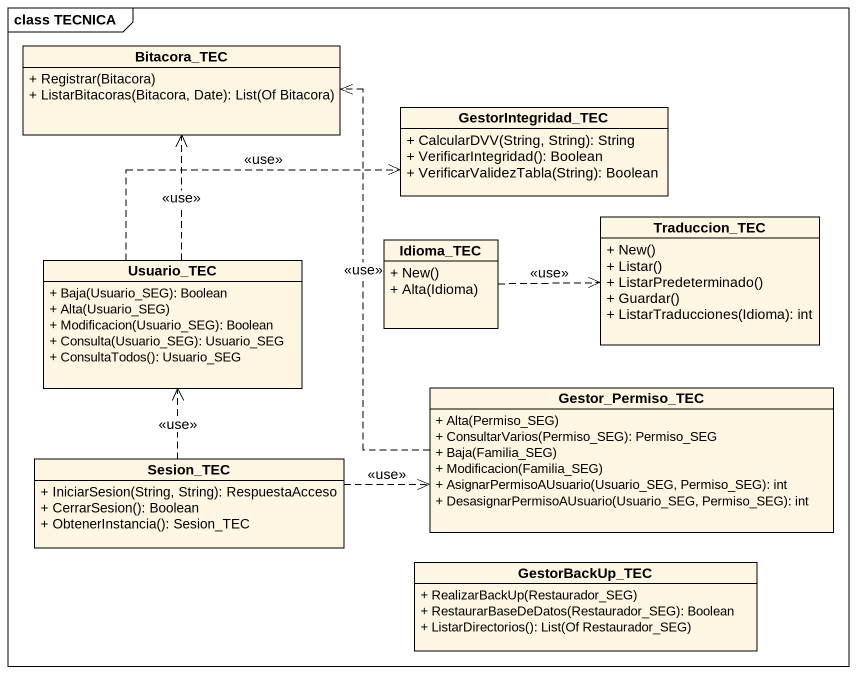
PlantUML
@startuml
mainframe class TECNICA
hide circle
hide empty members
skinparam classAttributeIconSize 0
class Bitacora_TEC {
  + Registrar(Bitacora)
  + ListarBitacoras(Bitacora, Date): List(Of Bitacora)
}
class GestorIntegridad_TEC {
  + CalcularDVV(String, String): String
  + VerificarIntegridad(): Boolean
  + VerificarValidezTabla(String): Boolean
}
class Usuario_TEC {
  + Baja(Usuario_SEG): Boolean
  + Alta(Usuario_SEG)
  + Modificacion(Usuario_SEG): Boolean
  + Consulta(Usuario_SEG): Usuario_SEG
  + ConsultaTodos(): Usuario_SEG
}
class Idioma_TEC {
  + New()
  + Alta(Idioma)
}
class Traduccion_TEC {
  + New()
  + Listar()
  + ListarPredeterminado()
  + Guardar()
  + ListarTraducciones(Idioma): int
}
class Gestor_Permiso_TEC {
  + Alta(Permiso_SEG)
  + ConsultarVarios(Permiso_SEG): Permiso_SEG
  + Baja(Familia_SEG)
  + Modificacion(Familia_SEG)
  + AsignarPermisoAUsuario(Usuario_SEG, Permiso_SEG): int
  + DesasignarPermisoAUsuario(Usuario_SEG, Permiso_SEG): int
}
class Sesion_TEC {
  + IniciarSesion(String, String): RespuestaAcceso
  + CerrarSesion(): Boolean
  + ObtenerInstancia(): Sesion_TEC
}
class GestorBackUp_TEC {
  + RealizarBackUp(Restaurador_SEG)
  + RestaurarBaseDeDatos(Restaurador_SEG): Boolean
  + ListarDirectorios(): List(Of Restaurador_SEG)
}
Usuario_TEC .up.> Bitacora_TEC : <<use>>
Usuario_TEC .right.> GestorIntegridad_TEC : <<use>>
Idioma_TEC .right.> Traduccion_TEC : <<use>>
Gestor_Permiso_TEC .up.> Bitacora_TEC : <<use>>
Sesion_TEC .up.> Usuario_TEC : <<use>>
Sesion_TEC .right.> Gestor_Permiso_TEC : <<use>>
@enduml
